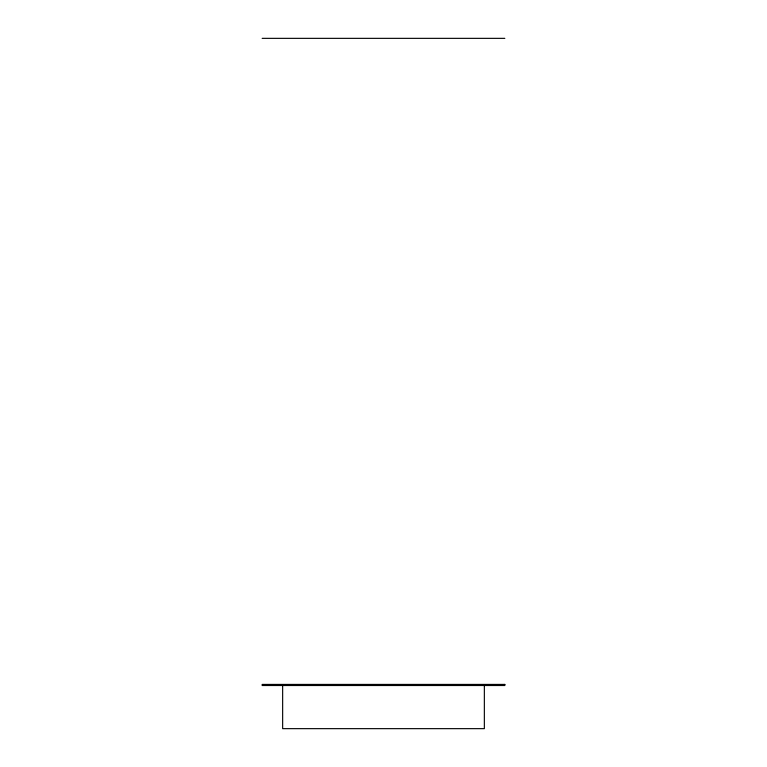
<?xml version="1.0" encoding="UTF-8"?>
<svg xmlns="http://www.w3.org/2000/svg" width="767" height="767" viewBox="0 0 767 767"><rect width="100%" height="100%" fill="white"/><g stroke="black" fill="none" stroke-linecap="round" stroke-linejoin="round"><path stroke-width="1.15" d="M262.161 38.35L504.839 38.35M484.351 685.506L484.351 728.65L282.649 728.65L282.649 685.506M504.839 684.423L262.161 684.423L262.161 685.506L504.839 685.506L504.839 684.423"/></g></svg>
